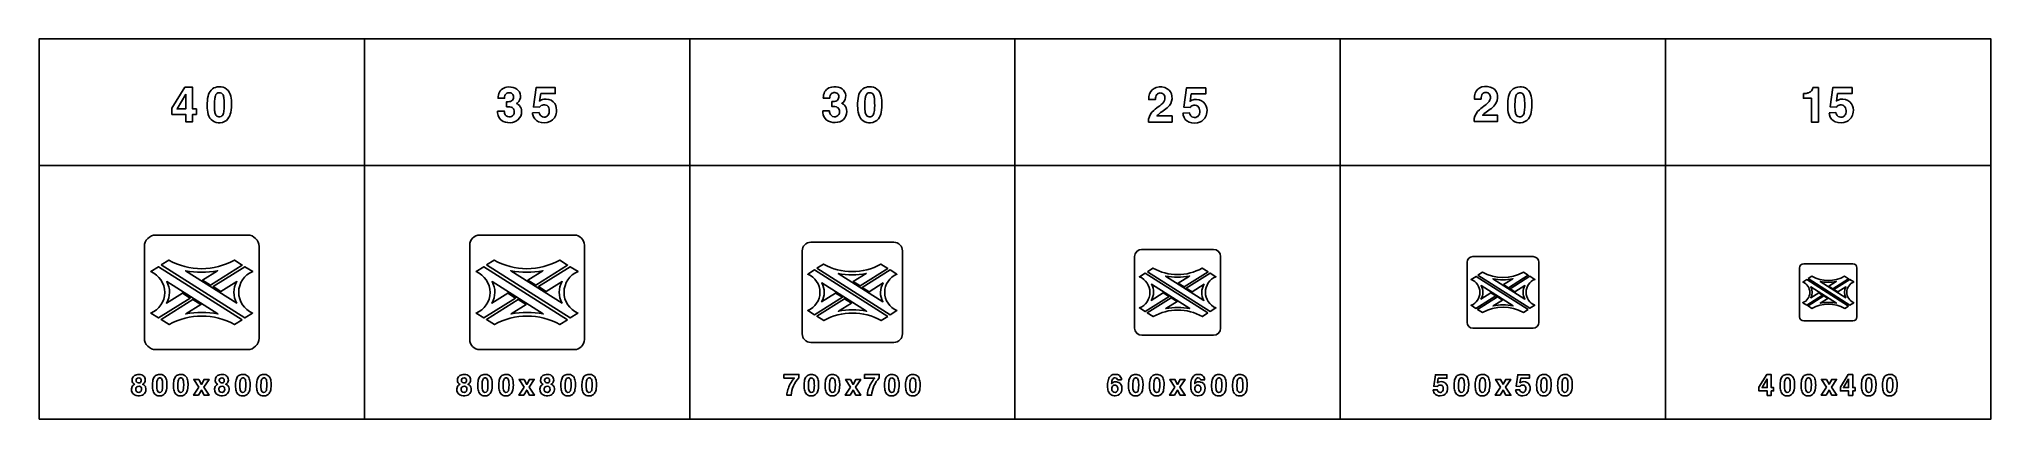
# Model space of a CAD drawing. Extents: x 0 to 13620, y 0 to 2655.
import ezdxf

# ---------------------------------------------------------------- set-up
doc = ezdxf.new("R2010")
doc.units = 0
doc.header["$MEASUREMENT"] = 0

msp = doc.modelspace()

# ---------------------------------------------------------------- linework, layer by layer
for points in [[(0, 1770), (2270, 1770), (2270, 2655), (0, 2655)], [(2270, 1770), (4540, 1770), (4540, 2655), (2270, 2655)], [(4540, 1770), (6810, 1770), (6810, 2655), (4540, 2655)], [(6810, 1770), (9080, 1770), (9080, 2655), (6810, 2655)], [(9080, 1770), (11350, 1770), (11350, 2655), (9080, 2655)], [(11350, 1770), (13620, 1770), (13620, 2655), (11350, 2655)], [(927.496, 2171.35), (1017.9, 2317.79), (1070.98, 2317.79), (1070.98, 2166.57), (1097.95, 2166.57), (1097.95, 2128.53), (1070.98, 2128.53), (1070.98, 2076.28), (1023.46, 2076.28), (1023.46, 2128.53), (927.496, 2128.53)], [(1023.46, 2269.13), (963.474, 2166.57), (1023.46, 2166.57)], [(0, 0), (2270, 0), (2270, 1770), (0, 1770)], [(2270, 0), (4540, 0), (4540, 1770), (2270, 1770)], [(4540, 0), (6810, 0), (6810, 1770), (4540, 1770)], [(6810, 0), (9080, 0), (9080, 1770), (6810, 1770)], [(9080, 0), (11350, 0), (11350, 1770), (9080, 1770)], [(11350, 0), (13620, 0), (13620, 1770), (11350, 1770)], [(1115.2, 221.769), (1080.08, 276.319), (1114.84, 276.319), (1133.11, 242.267), (1151.83, 276.319), (1185.98, 276.319), (1150.44, 222.29), (1186.95, 166.272), (1152.4, 166.272), (1132.54, 202.362), (1112.14, 166.272), (1077.99, 166.272)], [(3385.19, 221.769), (3350.07, 276.319), (3384.84, 276.319), (3403.11, 242.267), (3421.83, 276.319), (3455.97, 276.319), (3420.43, 222.29), (3456.95, 166.271), (3422.4, 166.271), (3402.54, 202.361), (3382.14, 166.271), (3347.99, 166.271)], [(5662.41, 221.387), (5627.29, 275.936), (5662.06, 275.936), (5680.33, 241.884), (5699.05, 275.936), (5733.19, 275.936), (5697.65, 221.908), (5734.17, 165.889), (5699.62, 165.889), (5679.76, 201.979), (5659.35, 165.889), (5625.21, 165.889)], [(7925.79, 221.523), (7890.67, 276.072), (7925.43, 276.072), (7943.7, 242.02), (7962.42, 276.072), (7996.57, 276.072), (7961.03, 222.044), (7997.54, 166.025), (7962.99, 166.025), (7943.13, 202.115), (7922.73, 166.025), (7888.58, 166.025)], [(10198.2, 221.797), (10163.1, 276.346), (10197.9, 276.346), (10216.2, 242.294), (10234.9, 276.346), (10269, 276.346), (10233.5, 222.318), (10270, 166.299), (10235.4, 166.299), (10215.6, 202.389), (10195.2, 166.299), (10161, 166.299)], [(12001, 222.096), (12055.2, 309.963), (12087.1, 309.963), (12087.1, 219.228), (12103.3, 219.228), (12103.3, 196.409), (12087.1, 196.409), (12087.1, 165.058), (12058.6, 165.058), (12058.6, 196.409), (12001, 196.409)], [(12058.6, 280.769), (12022.6, 219.228), (12058.6, 219.228)], [(12472.5, 221.797), (12437.4, 276.346), (12472.2, 276.346), (12490.5, 242.294), (12509.2, 276.346), (12543.3, 276.346), (12507.8, 222.318), (12544.3, 166.299), (12509.7, 166.299), (12489.9, 202.389), (12469.5, 166.299), (12435.3, 166.299)], [(12569, 222.114), (12623.3, 309.981), (12655.1, 309.981), (12655.1, 219.246), (12671.3, 219.246), (12671.3, 196.427), (12655.1, 196.427), (12655.1, 165.076), (12626.6, 165.076), (12626.6, 196.427), (12569, 196.427)], [(12626.6, 280.787), (12590.6, 219.246), (12626.6, 219.246)]]:
    msp.add_lwpolyline(points, close=True)
for points in [[(1173.29, 2191.65, -0.0563084), (1179.33, 2254.48, -0.130301), (1201.53, 2298.28, -0.174843), (1243.35, 2319.69, -0.147552), (1296.47, 2313.05, -0.192146), (1333.28, 2269.88, -0.0833996), (1342.52, 2212.85, -0.0545507), (1337.51, 2142.08, -0.116773), (1318.43, 2098, -0.221099), (1263.57, 2070.32, -0.162564), (1212.11, 2082.84, -0.174743), (1180.84, 2128.26, -0.0640867), (1173.37, 2186.95)], [(3199.84, 2150.87), (3246.2, 2150.87, 0.0411845), (3248.26, 2135.66, 0.335066), (3278.75, 2110.39, 0.276505), (3310.74, 2124.92, 0.158203), (3316.31, 2145.65, 0.0878221), (3313.34, 2161.57, 0.217575), (3294.82, 2178.43, 0.0882727), (3273.57, 2181.56), (3262.75, 2181.56), (3262.75, 2216.82, 0.0282129), (3282.34, 2217.42, 0.50028), (3309.32, 2262.91, 0.235001), (3290.79, 2277.96, 0.165496), (3265.12, 2275.67, 0.220849), (3250.9, 2259.12, 0.055705), (3248.02, 2240.92), (3203.2, 2240.92, -0.0488003), (3204.97, 2263.51, -0.30773), (3262.59, 2318.01, -0.146685), (3322.07, 2312.08, -0.469869), (3348.61, 2219.31, -0.0891152), (3336.57, 2207.54), (3332.3, 2204.54, -0.0245333), (3343.48, 2198.14, -0.202429), (3365.75, 2161.45, -0.422325), (3303.08, 2072, -0.154301), (3238.98, 2079.19, -0.287878), (3199.96, 2139.89, -0.0143877)], [(3442.43, 2139.57), (3489.39, 2141.35, 0.0452719), (3495.79, 2125.12, 0.0567733), (3500.53, 2118.25, 0.070207), (3504.95, 2114.77, 0.264984), (3540.97, 2112.87, 0.20748), (3558.38, 2135.98, 0.147389), (3557.24, 2174.01, 0.308532), (3527.86, 2195.42, 0.215743), (3498.08, 2185.19, 0.028781), (3492.71, 2178.95), (3450.09, 2180.96), (3467.91, 2315.64), (3601.95, 2315.64), (3601.95, 2273.77), (3501.51, 2273.77), (3492.55, 2221.76, -0.0211252), (3505.46, 2229.3, -0.121371), (3538.8, 2235.15, -0.244671), (3598.59, 2203.2, -0.173069), (3610.16, 2144.07, -0.256779), (3564.98, 2078.08, -0.199585), (3485.44, 2077.01, -0.245625), (3445.16, 2125.91, -0.0170062)], [(5469.08, 2152.29), (5515.45, 2152.29, 0.0411845), (5517.5, 2137.08, 0.335066), (5547.99, 2111.8, 0.276505), (5579.98, 2126.34, 0.158203), (5585.55, 2147.07, 0.0878221), (5582.59, 2162.99, 0.217575), (5564.07, 2179.85, 0.0882727), (5542.82, 2182.97), (5532, 2182.97), (5532, 2218.24, 0.0282129), (5551.59, 2218.83, 0.50028), (5578.56, 2264.33, 0.235001), (5560.04, 2279.38, 0.165496), (5534.37, 2277.09, 0.220849), (5520.15, 2260.54, 0.055705), (5517.27, 2242.33), (5472.44, 2242.33, -0.0488003), (5474.22, 2264.92, -0.30773), (5531.84, 2319.43, -0.146685), (5591.32, 2313.5, -0.469869), (5617.86, 2220.73, -0.0891152), (5605.81, 2208.96), (5601.55, 2205.96, -0.0245333), (5612.72, 2199.56, -0.202429), (5635, 2162.87, -0.422325), (5572.32, 2073.41, -0.154301), (5508.22, 2080.6, -0.287878), (5469.2, 2141.31, -0.0143877)], [(5711.68, 2191.65, -0.0563084), (5717.72, 2254.48, -0.130301), (5739.91, 2298.28, -0.174843), (5781.74, 2319.69, -0.147552), (5834.86, 2313.05, -0.192146), (5871.67, 2269.88, -0.0833996), (5880.91, 2212.85, -0.0545507), (5875.89, 2142.08, -0.116773), (5856.82, 2098, -0.221099), (5801.96, 2070.32, -0.162564), (5750.5, 2082.84, -0.174743), (5719.22, 2128.26, -0.0640867), (5711.76, 2186.95)], [(7741.06, 2074.79, -0.0640343), (7742.32, 2095.72, -0.161687), (7778.14, 2156.27, -0.0283718), (7819.97, 2188.65, 0.0545111), (7840.86, 2206.58, 0.192461), (7855.83, 2246.12, 0.234238), (7842.24, 2272.5, 0.196223), (7816.93, 2277.28, 0.252425), (7795.01, 2260.1, 0.0856617), (7790.86, 2243.08, 0.0202329), (7790.15, 2231.39), (7743.51, 2231.39, -0.0983795), (7749.55, 2272.7, -0.245047), (7795.72, 2315.83, -0.207102), (7872.69, 2307.49, -0.233443), (7905.15, 2255.16, -0.20961), (7886.99, 2190.98, -0.0785124), (7853.06, 2159.51, 0.0107372), (7817.24, 2133.72, 0.0665092), (7801.37, 2117.68), (7905.86, 2117.68), (7905.86, 2074.79)], [(10012.9, 2078.85, -0.0640343), (10014.2, 2099.78, -0.161687), (10050, 2160.33, -0.0283718), (10091.8, 2192.71, 0.0545111), (10112.7, 2210.64, 0.192461), (10127.7, 2250.18, 0.234238), (10114.1, 2276.56, 0.196223), (10088.8, 2281.34, 0.252425), (10066.8, 2264.16, 0.0856617), (10062.7, 2247.14, 0.0202329), (10062, 2235.45), (10015.3, 2235.45, -0.0983795), (10021.4, 2276.76, -0.245047), (10067.6, 2319.89, -0.207102), (10144.5, 2311.55, -0.233443), (10177, 2259.22, -0.20961), (10158.8, 2195.04, -0.0785124), (10124.9, 2163.57, 0.0107372), (10089.1, 2137.78, 0.0665092), (10073.2, 2121.74), (10177.7, 2121.74), (10177.7, 2078.85)], [(10247.9, 2191.49, -0.0563084), (10253.9, 2254.33, -0.130301), (10276.1, 2298.12, -0.174843), (10317.9, 2319.53, -0.147552), (10371, 2312.9, -0.192146), (10407.8, 2269.73, -0.0833996), (10417.1, 2212.7, -0.0545507), (10412.1, 2141.92, -0.116773), (10393, 2097.85, -0.221099), (10338.1, 2070.16, -0.162564), (10286.7, 2082.68, -0.174743), (10255.4, 2128.1, -0.0640867), (10247.9, 2186.79)], [(12310.9, 2274.45), (12324.1, 2274.45, 0.0261527), (12330.1, 2275.12, 0.0824327), (12354.9, 2282.34, 0.211118), (12374.9, 2306.08, 0.0230957), (12377.6, 2315.99), (12415.7, 2315.99), (12415.7, 2074.01), (12367.1, 2074.01), (12367.1, 2241.03), (12310.9, 2241.03)], [(1224.67, 2161.12, 0.0124589), (1225.19, 2154.8, 0.0668192), (1230.8, 2129.4, 0.615362), (1281.7, 2123.79, 0.0726881), (1287.15, 2136.83, 0.0588562), (1291.85, 2174.11, 0.0389037), (1290.23, 2241.09, 0.084671), (1283.64, 2264.43, 0.156013), (1272.18, 2276.6, 0.143208), (1256.47, 2279.56, 0.172584), (1240.71, 2273.36, 0.132565), (1230.76, 2257.8, 0.0498315), (1226.21, 2236.08, 0.0368731)], [(5763.06, 2161.12, 0.0124589), (5763.57, 2154.8, 0.0668192), (5769.18, 2129.4, 0.615362), (5820.09, 2123.79, 0.0726881), (5825.54, 2136.83, 0.0588562), (5830.24, 2174.11, 0.0389037), (5828.62, 2241.09, 0.084671), (5822.02, 2264.43, 0.156013), (5810.57, 2276.6, 0.143208), (5794.85, 2279.56, 0.172584), (5779.09, 2273.36, 0.132565), (5769.14, 2257.8, 0.0498315), (5764.6, 2236.08, 0.0368731)], [(7981.21, 2136.73), (8028.17, 2138.5, 0.0452719), (8034.56, 2122.27, 0.0567733), (8039.3, 2115.4, 0.070207), (8043.73, 2111.92, 0.264984), (8079.74, 2110.03, 0.20748), (8097.16, 2133.13, 0.147389), (8096.02, 2171.17, 0.308532), (8066.63, 2192.57, 0.215743), (8036.85, 2182.34, 0.028781), (8031.48, 2176.1), (7988.87, 2178.12), (8006.68, 2312.79), (8140.72, 2312.79), (8140.72, 2270.93), (8040.29, 2270.93), (8031.33, 2218.92, -0.0211252), (8044.24, 2226.46, -0.121371), (8077.57, 2232.3, -0.244671), (8137.37, 2200.35, -0.173069), (8148.94, 2141.23, -0.256779), (8103.76, 2075.23, -0.199585), (8024.22, 2074.17, -0.245625), (7983.93, 2123.06, -0.0170062)], [(10299.2, 2160.96, 0.0124589), (10299.8, 2154.64, 0.0668192), (10305.4, 2129.25, 0.615362), (10356.3, 2123.64, 0.0726881), (10361.7, 2136.67, 0.0588562), (10366.4, 2173.95, 0.0389037), (10364.8, 2240.94, 0.084671), (10358.2, 2264.28, 0.156013), (10346.8, 2276.44, 0.143208), (10331, 2279.4, 0.172584), (10315.3, 2273.2, 0.132565), (10305.3, 2257.64, 0.0498315), (10300.8, 2235.92, 0.0368731)], [(12491, 2139), (12538, 2140.78, 0.0452719), (12544.4, 2124.55, 0.0567733), (12549.1, 2117.67, 0.070207), (12553.5, 2114.2, 0.264984), (12589.6, 2112.3, 0.20748), (12607, 2135.41, 0.147389), (12605.8, 2173.44, 0.308532), (12576.4, 2194.85, 0.215743), (12546.7, 2184.62, 0.028781), (12541.3, 2178.38), (12498.7, 2180.39), (12516.5, 2315.07), (12650.5, 2315.07), (12650.5, 2273.2), (12550.1, 2273.2), (12541.1, 2221.19, -0.0211252), (12554.1, 2228.73, -0.121371), (12587.4, 2234.58, -0.244671), (12647.2, 2202.63, -0.173069), (12658.8, 2143.5, -0.256779), (12613.6, 2077.51, -0.199585), (12534, 2076.44, -0.245625), (12493.7, 2125.34, -0.0170062)], [(815, 485), (1455, 485, 0.414213), (1535, 565), (1535, 1205, 0.414213), (1455, 1285), (815, 1285, 0.414213), (735, 1205), (735, 565, 0.414213)], [(3075, 485), (3735, 485, 0.414213), (3805, 555), (3805, 1215, 0.414213), (3735, 1285), (3075, 1285, 0.414213), (3005, 1215), (3005, 555, 0.414213)], [(5385, 535), (5965, 535, 0.414213), (6025, 595), (6025, 1175, 0.414213), (5965, 1235), (5385, 1235, 0.414213), (5325, 1175), (5325, 595, 0.414213)], [(852.899, 1077.29), (905.321, 1110.21, 0.261607), (1363, 1110.19), (1417.86, 1075.71), (1196.3, 936.05), (1141.02, 970.769), (1246.2, 1035.95, -0.0948198), (1022.02, 1035.95), (1379.36, 810.409, -0.274625), (1380.72, 959.868), (1269.04, 890.349), (1214.36, 924.669), (1436.54, 1064.03), (1490.76, 1030.07, 0.672708), (1490.22, 740.569), (1435.92, 706.608)], [(3122.9, 1077.29), (3175.32, 1110.21, 0.261607), (3633, 1110.19), (3687.86, 1075.71), (3466.3, 936.05), (3411.02, 970.769), (3516.2, 1035.95, -0.0948198), (3292.02, 1035.95), (3649.36, 810.409, -0.274625), (3650.72, 959.868), (3539.04, 890.349), (3484.36, 924.669), (3706.54, 1064.03), (3760.76, 1030.07, 0.672708), (3760.22, 740.569), (3705.92, 706.608)], [(7695, 585), (8195, 585, 0.414213), (8245, 635), (8245, 1135, 0.414213), (8195, 1185), (7695, 1185, 0.414213), (7645, 1135), (7645, 635, 0.414213)], [(10005, 635), (10425, 635, 0.414213), (10465, 675), (10465, 1095, 0.414213), (10425, 1135), (10005, 1135, 0.414213), (9965, 1095), (9965, 675, 0.414213)], [(1417.12, 692.71), (1364.68, 659.79, 0.261607), (907.02, 659.81), (852.161, 694.29), (1073.72, 833.948), (1128.98, 799.23), (1023.8, 734.05, -0.0948198), (1247.98, 734.05), (890.661, 959.589, -0.274625), (889.301, 810.15), (1000.98, 879.65), (1055.66, 845.329), (833.481, 705.97), (779.239, 739.929, 0.672708), (779.782, 1029.43), (834.079, 1063.39)], [(3687.12, 692.71), (3634.68, 659.79, 0.261607), (3177.02, 659.81), (3122.16, 694.29), (3343.72, 833.948), (3398.98, 799.23), (3293.8, 734.05, -0.0948198), (3517.98, 734.05), (3160.66, 959.589, -0.274625), (3159.3, 810.15), (3270.98, 879.65), (3325.66, 845.329), (3103.48, 705.97), (3049.24, 739.929, 0.672708), (3049.78, 1029.43), (3104.08, 1063.39)], [(5921.86, 716.746), (5875.97, 687.941, 0.261607), (5475.52, 687.958), (5427.52, 718.129), (5621.38, 840.33), (5669.73, 809.951), (5577.7, 752.919, -0.0948198), (5773.86, 752.919), (5461.2, 950.265, -0.274625), (5460.01, 819.506), (5557.73, 880.318), (5605.58, 850.288), (5411.17, 728.349), (5363.71, 758.063, 0.672708), (5364.18, 1011.38), (5411.69, 1041.09)], [(5428.16, 1053.25), (5474.03, 1082.06, 0.261607), (5874.5, 1082.04), (5922.5, 1051.87), (5728.64, 929.669), (5680.27, 960.048), (5772.3, 1017.08, -0.0948198), (5576.14, 1017.08), (5888.81, 819.733, -0.274625), (5890.01, 950.51), (5792.29, 889.68), (5744.44, 919.71), (5938.85, 1041.65), (5986.29, 1011.94, 0.672708), (5985.82, 758.623), (5938.31, 728.907)], [(8156.59, 740.783), (8117.26, 716.093, 0.261607), (7774.01, 716.107), (7732.87, 741.968), (7899.04, 846.711), (7940.49, 820.672), (7861.6, 771.788, -0.0948198), (8029.74, 771.788), (7761.75, 940.942, -0.274625), (7760.73, 828.862), (7844.49, 880.987), (7885.5, 855.247), (7718.86, 750.727), (7678.18, 776.197, 0.672708), (7678.59, 993.322), (7719.31, 1018.79)], [(7733.42, 1029.22), (7772.74, 1053.91, 0.261607), (8116, 1053.89), (8157.14, 1028.03), (7990.98, 923.288), (7949.51, 949.327), (8028.4, 998.211, -0.0948198), (7860.26, 998.211), (8128.27, 829.057, -0.274625), (8129.29, 941.151), (8045.53, 889.012), (8004.52, 914.752), (8171.16, 1019.27), (8211.82, 993.802, 0.672708), (8211.42, 776.677), (8170.69, 751.206)], [(10391.3, 764.819), (10358.6, 744.244, 0.261607), (10072.5, 744.256), (10038.2, 765.806), (10176.7, 853.093), (10211.2, 831.393), (10145.5, 790.656, -0.0948198), (10285.6, 790.656), (10062.3, 931.618, -0.274625), (10061.4, 838.218), (10131.2, 881.656), (10165.4, 860.206), (10026.6, 773.106), (9992.65, 794.33, 0.672708), (9992.99, 975.268), (10026.9, 996.494)], [(10038.7, 1005.18), (10071.5, 1025.76, 0.261607), (10357.5, 1025.74), (10391.8, 1004.19), (10253.3, 916.906), (10218.8, 938.605), (10284.5, 979.343, -0.0948198), (10144.4, 979.343), (10367.7, 838.381, -0.274625), (10368.6, 931.793), (10298.8, 888.343), (10264.6, 909.793), (10403.5, 996.893), (10437.4, 975.668, 0.672708), (10437, 794.731), (10403.1, 773.505)], [(12315, 685), (12655, 685, 0.414213), (12685, 715), (12685, 1055, 0.414213), (12655, 1085), (12315, 1085, 0.414213), (12285, 1055), (12285, 715, 0.414213)], [(12626.1, 788.855), (12599.8, 772.395, 0.261607), (12371, 772.405), (12343.6, 789.645), (12454.4, 859.474), (12482, 842.115), (12429.4, 809.525, -0.0948198), (12541.5, 809.525), (12362.8, 922.295, -0.274625), (12362.2, 847.575), (12418, 882.325), (12445.3, 865.165), (12334.2, 795.485), (12307.1, 812.464, 0.672708), (12307.4, 957.214), (12334.5, 974.195)], [(12343.9, 981.145), (12370.2, 997.605, 0.261607), (12599, 997.594), (12626.4, 980.355), (12515.7, 910.525), (12488, 927.884), (12540.6, 960.474, -0.0948198), (12428.5, 960.474), (12607.2, 847.705, -0.274625), (12607.9, 922.434), (12552, 887.674), (12524.7, 904.835), (12635.8, 974.514), (12662.9, 957.535, 0.672708), (12662.6, 812.785), (12635.5, 795.804)], [(667.968, 242.323, -0.0382282), (664.485, 243.627, -0.270406), (649.106, 267.703, -0.377372), (679.437, 309.622, -0.15371), (717.921, 307.513, -0.416366), (738.324, 258.058, -0.173733), (723.774, 243.674), (722.328, 242.987, -0.0479914), (731.997, 238.034, -0.173856), (743.608, 221.873, -0.440125), (712.542, 164.243, -0.184), (667.115, 168.106, -0.410286), (649.627, 226.897, -0.151435), (664.035, 240.357)], [(677.305, 267.821, 0.0587981), (678.182, 263.887, 0.18403), (685.267, 254.717, 0.217144), (702.684, 253.485, 0.192437), (710.883, 260.57, 0.157808), (712.542, 273.982, 0.166677), (707.968, 282.821, 0.173614), (695.954, 287.323, 0.2359), (681.002, 280.902, 0.184791)], [(791.138, 234.258, -0.0563084), (794.763, 271.959, -0.130301), (808.081, 298.238, -0.174843), (833.176, 311.082, -0.147552), (865.048, 307.101, -0.192146), (887.133, 281.201, -0.0833996), (892.678, 246.983, -0.0545507), (889.668, 204.518, -0.116773), (878.223, 178.073, -0.221099), (845.308, 161.461, -0.162564), (814.432, 168.973, -0.174743), (795.664, 196.224, -0.0640867), (791.185, 231.438)], [(821.967, 215.94, 0.0124589), (822.275, 212.149, 0.0668192), (825.64, 196.912, 0.615362), (856.185, 193.547, 0.0726881), (859.455, 201.367, 0.0588562), (862.275, 223.736, 0.0389037), (861.304, 263.926, 0.084671), (857.346, 277.93, 0.156013), (850.474, 285.229, 0.143208), (841.043, 287.006, 0.172584), (831.588, 283.286, 0.132565), (825.616, 273.949, 0.0498315), (822.891, 260.916, 0.0368731)], [(937.884, 234.249, -0.0563084), (941.509, 271.95, -0.130301), (954.827, 298.23, -0.174843), (979.922, 311.073, -0.147552), (1011.79, 307.092, -0.192146), (1033.88, 281.192, -0.0833996), (1039.42, 246.974, -0.0545507), (1036.41, 204.509, -0.116773), (1024.97, 178.064, -0.221099), (992.054, 161.452, -0.162564), (961.178, 168.964, -0.174743), (942.41, 196.215, -0.0640867), (937.931, 231.429)], [(968.713, 215.931, 0.0124589), (969.021, 212.14, 0.0668192), (972.386, 196.903, 0.615362), (1002.93, 193.538, 0.0726881), (1006.2, 201.358, 0.0588562), (1009.02, 223.727, 0.0389037), (1008.05, 263.917, 0.084671), (1004.09, 277.922, 0.156013), (997.22, 285.22, 0.143208), (987.789, 286.997, 0.172584), (978.334, 283.277, 0.132565), (972.363, 273.94, 0.0498315), (969.637, 260.907, 0.0368731)], [(1248.01, 242.296, -0.0382282), (1244.53, 243.599, -0.270406), (1229.15, 267.675, -0.377372), (1259.48, 309.594, -0.15371), (1297.96, 307.485, -0.416366), (1318.36, 258.03, -0.173733), (1303.82, 243.646), (1302.37, 242.959, -0.0479914), (1312.04, 238.007, -0.173856), (1323.65, 221.846, -0.440125), (1292.58, 164.215, -0.184), (1247.16, 168.078, -0.410286), (1229.67, 226.869, -0.151435), (1244.08, 240.329)], [(1257.35, 267.793, 0.0587981), (1258.22, 263.86, 0.18403), (1265.31, 254.689, 0.217144), (1282.72, 253.457, 0.192437), (1290.92, 260.542, 0.157808), (1292.58, 273.955, 0.166677), (1288.01, 282.793, 0.173614), (1276, 287.296, 0.2359), (1261.04, 280.874, 0.184791)], [(1371.18, 234.284, -0.0563084), (1374.8, 271.986, -0.130301), (1388.12, 298.265, -0.174843), (1413.22, 311.109, -0.147552), (1445.09, 307.128, -0.192146), (1467.17, 281.228, -0.0833996), (1472.72, 247.01, -0.0545507), (1469.71, 204.545, -0.116773), (1458.26, 178.1, -0.221099), (1425.35, 161.488, -0.162564), (1394.47, 169, -0.174743), (1375.71, 196.251, -0.0640867), (1371.23, 231.465)], [(1402.01, 215.967, 0.0124589), (1402.32, 212.175, 0.0668192), (1405.68, 196.939, 0.615362), (1436.23, 193.574, 0.0726881), (1439.5, 201.394, 0.0588562), (1442.32, 223.763, 0.0389037), (1441.34, 263.953, 0.084671), (1437.39, 277.957, 0.156013), (1430.52, 285.256, 0.143208), (1421.08, 287.033, 0.172584), (1411.63, 283.313, 0.132565), (1405.66, 273.976, 0.0498315), (1402.93, 260.943, 0.0368731)], [(1517.93, 234.312, -0.0563084), (1521.55, 272.013, -0.130301), (1534.87, 298.293, -0.174843), (1559.96, 311.136, -0.147552), (1591.83, 307.155, -0.192146), (1613.92, 281.255, -0.0833996), (1619.47, 247.037, -0.0545507), (1616.46, 204.573, -0.116773), (1605.01, 178.127, -0.221099), (1572.1, 161.516, -0.162564), (1541.22, 169.028, -0.174743), (1522.45, 196.279, -0.0640867), (1517.97, 231.492)], [(1548.75, 215.994, 0.0124589), (1549.06, 212.203, 0.0668192), (1552.43, 196.966, 0.615362), (1582.97, 193.601, 0.0726881), (1586.24, 201.421, 0.0588562), (1589.06, 223.791, 0.0389037), (1588.09, 263.98, 0.084671), (1584.13, 277.985, 0.156013), (1577.26, 285.283, 0.143208), (1567.83, 287.061, 0.172584), (1558.38, 283.34, 0.132565), (1552.4, 274.004, 0.0498315), (1549.68, 260.971, 0.0368731)], [(2937.96, 242.323, -0.0382282), (2934.48, 243.627, -0.270406), (2919.1, 267.702, -0.377372), (2949.43, 309.622, -0.15371), (2987.91, 307.513, -0.416366), (3008.32, 258.058, -0.173733), (2993.77, 243.674), (2992.32, 242.987, -0.0479914), (3001.99, 238.034, -0.173856), (3013.6, 221.873, -0.440125), (2982.54, 164.243, -0.184), (2937.11, 168.105, -0.410286), (2919.62, 226.897, -0.151435), (2934.03, 240.357)], [(2947.3, 267.821, 0.0587981), (2948.18, 263.887, 0.18403), (2955.26, 254.717, 0.217144), (2972.68, 253.485, 0.192437), (2980.88, 260.57, 0.157808), (2982.54, 273.982, 0.166677), (2977.96, 282.821, 0.173614), (2965.95, 287.323, 0.2359), (2951, 280.902, 0.184791)], [(3061.13, 234.257, -0.0563084), (3064.76, 271.959, -0.130301), (3078.07, 298.238, -0.174843), (3103.17, 311.082, -0.147552), (3135.04, 307.101, -0.192146), (3157.13, 281.2, -0.0833996), (3162.67, 246.982, -0.0545507), (3159.66, 204.518, -0.116773), (3148.22, 178.073, -0.221099), (3115.3, 161.461, -0.162564), (3084.43, 168.973, -0.174743), (3065.66, 196.224, -0.0640867), (3061.18, 231.437)], [(3091.96, 215.94, 0.0124589), (3092.27, 212.148, 0.0668192), (3095.63, 196.911, 0.615362), (3126.18, 193.546, 0.0726881), (3129.45, 201.366, 0.0588562), (3132.27, 223.736, 0.0389037), (3131.3, 263.926, 0.084671), (3127.34, 277.93, 0.156013), (3120.47, 285.229, 0.143208), (3111.04, 287.006, 0.172584), (3101.58, 283.286, 0.132565), (3095.61, 273.949, 0.0498315), (3092.89, 260.916, 0.0368731)], [(3207.88, 234.248, -0.0563084), (3211.5, 271.95, -0.130301), (3224.82, 298.229, -0.174843), (3249.92, 311.073, -0.147552), (3281.79, 307.092, -0.192146), (3303.87, 281.192, -0.0833996), (3309.42, 246.974, -0.0545507), (3306.41, 204.509, -0.116773), (3294.96, 178.064, -0.221099), (3262.05, 161.452, -0.162564), (3231.17, 168.964, -0.174743), (3212.4, 196.215, -0.0640867), (3207.93, 231.428)], [(3238.71, 215.931, 0.0124589), (3239.02, 212.139, 0.0668192), (3242.38, 196.902, 0.615362), (3272.93, 193.537, 0.0726881), (3276.2, 201.357, 0.0588562), (3279.01, 223.727, 0.0389037), (3278.04, 263.917, 0.084671), (3274.09, 277.921, 0.156013), (3267.21, 285.22, 0.143208), (3257.78, 286.997, 0.172584), (3248.33, 283.277, 0.132565), (3242.36, 273.94, 0.0498315), (3239.63, 260.907, 0.0368731)], [(3518, 242.296, -0.0382282), (3514.52, 243.599, -0.270406), (3499.14, 267.675, -0.377372), (3529.47, 309.594, -0.15371), (3567.96, 307.485, -0.416366), (3588.36, 258.03, -0.173733), (3573.81, 243.646), (3572.36, 242.959, -0.0479914), (3582.03, 238.007, -0.173856), (3593.64, 221.845, -0.440125), (3562.58, 164.215, -0.184), (3517.15, 168.078, -0.410286), (3499.66, 226.869, -0.151435), (3514.07, 240.329)], [(3527.34, 267.793, 0.0587981), (3528.22, 263.86, 0.18403), (3535.3, 254.689, 0.217144), (3552.72, 253.457, 0.192437), (3560.92, 260.542, 0.157808), (3562.58, 273.954, 0.166677), (3558, 282.793, 0.173614), (3545.99, 287.296, 0.2359), (3531.04, 280.874, 0.184791)], [(3641.17, 234.284, -0.0563084), (3644.8, 271.986, -0.130301), (3658.12, 298.265, -0.174843), (3683.21, 311.109, -0.147552), (3715.08, 307.128, -0.192146), (3737.17, 281.227, -0.0833996), (3742.71, 247.009, -0.0545507), (3739.7, 204.545, -0.116773), (3728.26, 178.099, -0.221099), (3695.34, 161.488, -0.162564), (3664.47, 169, -0.174743), (3645.7, 196.251, -0.0640867), (3641.22, 231.464)], [(3672, 215.967, 0.0124589), (3672.31, 212.175, 0.0668192), (3675.68, 196.938, 0.615362), (3706.22, 193.573, 0.0726881), (3709.49, 201.393, 0.0588562), (3712.31, 223.763, 0.0389037), (3711.34, 263.953, 0.084671), (3707.38, 277.957, 0.156013), (3700.51, 285.256, 0.143208), (3691.08, 287.033, 0.172584), (3681.62, 283.313, 0.132565), (3675.65, 273.976, 0.0498315), (3672.93, 260.943, 0.0368731)], [(3787.92, 234.312, -0.0563084), (3791.54, 272.013, -0.130301), (3804.86, 298.293, -0.174843), (3829.96, 311.136, -0.147552), (3861.83, 307.155, -0.192146), (3883.91, 281.255, -0.0833996), (3889.46, 247.037, -0.0545507), (3886.45, 204.572, -0.116773), (3875, 178.127, -0.221099), (3842.09, 161.515, -0.162564), (3811.21, 169.027, -0.174743), (3792.45, 196.278, -0.0640867), (3787.97, 231.492)], [(3818.75, 215.994, 0.0124589), (3819.06, 212.203, 0.0668192), (3822.42, 196.966, 0.615362), (3852.97, 193.601, 0.0726881), (3856.24, 201.421, 0.0588562), (3859.06, 223.79, 0.0389037), (3858.08, 263.98, 0.084671), (3854.13, 277.985, 0.156013), (3847.26, 285.283, 0.143208), (3837.82, 287.06, 0.172584), (3828.37, 283.34, 0.132565), (3822.4, 274.004, 0.0498315), (3819.67, 260.97, 0.0368731)], [(5197.97, 311.538), (5301.72, 311.538), (5301.72, 287.747, 0.17337), (5248.52, 165.709), (5218.19, 165.709, -0.0554097), (5224.99, 205.33, -0.10295), (5266.79, 281.111), (5270.2, 285.353), (5197.97, 285.353)], [(5338.35, 233.875, -0.0563084), (5341.98, 271.576, -0.130301), (5355.29, 297.856, -0.174843), (5380.39, 310.699, -0.147552), (5412.26, 306.718, -0.192146), (5434.35, 280.818, -0.0833996), (5439.89, 246.6, -0.0545507), (5436.88, 204.136, -0.116773), (5425.44, 177.69, -0.221099), (5392.52, 161.079, -0.162564), (5361.65, 168.591, -0.174743), (5342.88, 195.842, -0.0640867), (5338.4, 231.055)], [(5369.18, 215.557, 0.0124589), (5369.49, 211.766, 0.0668192), (5372.85, 196.529, 0.615362), (5403.4, 193.164, 0.0726881), (5406.67, 200.984, 0.0588562), (5409.49, 223.354, 0.0389037), (5408.52, 263.543, 0.084671), (5404.56, 277.548, 0.156013), (5397.69, 284.846, 0.143208), (5388.26, 286.624, 0.172584), (5378.8, 282.903, 0.132565), (5372.83, 273.567, 0.0498315), (5370.1, 260.534, 0.0368731)], [(5485.1, 233.866, -0.0563084), (5488.72, 271.567, -0.130301), (5502.04, 297.847, -0.174843), (5527.14, 310.69, -0.147552), (5559.01, 306.709, -0.192146), (5581.09, 280.809, -0.0833996), (5586.64, 246.591, -0.0545507), (5583.63, 204.127, -0.116773), (5572.18, 177.681, -0.221099), (5539.27, 161.07, -0.162564), (5508.39, 168.582, -0.174743), (5489.62, 195.833, -0.0640867), (5485.14, 231.046)], [(5515.93, 215.548, 0.0124589), (5516.23, 211.757, 0.0668192), (5519.6, 196.52, 0.615362), (5550.14, 193.155, 0.0726881), (5553.41, 200.975, 0.0588562), (5556.23, 223.345, 0.0389037), (5555.26, 263.534, 0.084671), (5551.31, 277.539, 0.156013), (5544.43, 284.837, 0.143208), (5535, 286.615, 0.172584), (5525.55, 282.894, 0.132565), (5519.58, 273.558, 0.0498315), (5516.85, 260.525, 0.0368731)], [(5759.16, 311.51), (5862.9, 311.51), (5862.9, 287.719, 0.17337), (5809.7, 165.681), (5779.37, 165.681, -0.0554097), (5786.17, 205.302, -0.10295), (5827.97, 281.084), (5831.39, 285.325), (5759.16, 285.325)], [(5899.54, 233.902, -0.0563084), (5903.16, 271.603, -0.130301), (5916.48, 297.883, -0.174843), (5941.57, 310.726, -0.147552), (5973.45, 306.745, -0.192146), (5995.53, 280.845, -0.0833996), (6001.08, 246.627, -0.0545507), (5998.07, 204.162, -0.116773), (5986.62, 177.717, -0.221099), (5953.71, 161.106, -0.162564), (5922.83, 168.618, -0.174743), (5904.06, 195.869, -0.0640867), (5899.58, 231.082)], [(5930.36, 215.584, 0.0124589), (5930.67, 211.793, 0.0668192), (5934.04, 196.556, 0.615362), (5964.58, 193.191, 0.0726881), (5967.85, 201.011, 0.0588562), (5970.67, 223.381, 0.0389037), (5969.7, 263.57, 0.084671), (5965.74, 277.575, 0.156013), (5958.87, 284.873, 0.143208), (5949.44, 286.651, 0.172584), (5939.99, 282.93, 0.132565), (5934.01, 273.594, 0.0498315), (5931.29, 260.561, 0.0368731)], [(6046.28, 233.929, -0.0563084), (6049.91, 271.631, -0.130301), (6063.22, 297.91, -0.174843), (6088.32, 310.754, -0.147552), (6120.19, 306.773, -0.192146), (6142.28, 280.872, -0.0833996), (6147.82, 246.654, -0.0545507), (6144.81, 204.19, -0.116773), (6133.37, 177.744, -0.221099), (6100.45, 161.133, -0.162564), (6069.58, 168.645, -0.174743), (6050.81, 195.896, -0.0640867), (6046.33, 231.109)], [(6077.11, 215.612, 0.0124589), (6077.42, 211.82, 0.0668192), (6080.78, 196.583, 0.615362), (6111.33, 193.218, 0.0726881), (6114.6, 201.038, 0.0588562), (6117.42, 223.408, 0.0389037), (6116.45, 263.597, 0.084671), (6112.49, 277.602, 0.156013), (6105.62, 284.901, 0.143208), (6096.19, 286.678, 0.172584), (6086.73, 282.958, 0.132565), (6080.76, 273.621, 0.0498315), (6078.04, 260.588, 0.0368731)], [(7553.86, 273.901), (7525.61, 273.901, 0.0333099), (7523.62, 279.233, 0.308433), (7507.89, 287.93, 0.256298), (7491.16, 277.717, 0.0718547), (7486.8, 266.674, 0.0422837), (7483.79, 247.859, -0.0343264), (7495.07, 255.821, -0.198215), (7524.83, 258.546, -0.294049), (7555.09, 226.603, -0.195966), (7547.53, 181.769, -0.251599), (7509.24, 161.911, -0.162734), (7477.67, 171.224, -0.142524), (7461.25, 194.636, -0.0867955), (7455.85, 229.162, -0.0561633), (7459.19, 267.835, -0.143087), (7476.02, 299.778, -0.165016), (7500.4, 311.366, -0.137094), (7531.63, 307.598, -0.238813), (7552.18, 282.1, -0.0169871)], [(7601.73, 234.02, -0.0563084), (7605.35, 271.721, -0.130301), (7618.67, 298.001, -0.174843), (7643.77, 310.845, -0.147552), (7675.64, 306.864, -0.192146), (7697.72, 280.963, -0.0833996), (7703.27, 246.745, -0.0545507), (7700.26, 204.281, -0.116773), (7688.81, 177.835, -0.221099), (7655.9, 161.224, -0.162564), (7625.02, 168.736, -0.174743), (7606.25, 195.987, -0.0640867), (7601.78, 231.2)], [(7632.56, 215.702, 0.0124589), (7632.86, 211.911, 0.0668192), (7636.23, 196.674, 0.615362), (7666.77, 193.309, 0.0726881), (7670.05, 201.129, 0.0588562), (7672.86, 223.499, 0.0389037), (7671.89, 263.688, 0.084671), (7667.94, 277.693, 0.156013), (7661.06, 284.992, 0.143208), (7651.63, 286.769, 0.172584), (7642.18, 283.049, 0.132565), (7636.21, 273.712, 0.0498315), (7633.48, 260.679, 0.0368731)], [(7748.47, 234.02, -0.0563084), (7752.1, 271.721, -0.130301), (7765.42, 298.001, -0.174843), (7790.51, 310.845, -0.147552), (7822.38, 306.864, -0.192146), (7844.47, 280.963, -0.0833996), (7850.01, 246.745, -0.0545507), (7847, 204.281, -0.116773), (7835.56, 177.835, -0.221099), (7802.64, 161.224, -0.162564), (7771.77, 168.736, -0.174743), (7753, 195.987, -0.0640867), (7748.52, 231.2)], [(7779.3, 215.702, 0.0124589), (7779.61, 211.911, 0.0668192), (7782.98, 196.674, 0.615362), (7813.52, 193.309, 0.0726881), (7816.79, 201.129, 0.0588562), (7819.61, 223.499, 0.0389037), (7818.64, 263.688, 0.084671), (7814.68, 277.693, 0.156013), (7807.81, 284.992, 0.143208), (7798.38, 286.769, 0.172584), (7788.92, 283.049, 0.132565), (7782.95, 273.712, 0.0498315), (7780.23, 260.679, 0.0368731)], [(8133.77, 273.892), (8105.52, 273.892, 0.0333099), (8103.53, 279.224, 0.308433), (8087.8, 287.92, 0.256298), (8071.07, 277.707, 0.0718547), (8066.71, 266.664, 0.0422837), (8063.7, 247.849, -0.0343264), (8074.98, 255.811, -0.198215), (8104.74, 258.536, -0.294049), (8135, 226.593, -0.195966), (8127.44, 181.759, -0.251599), (8089.15, 161.902, -0.162734), (8057.58, 171.214, -0.142524), (8041.16, 194.627, -0.0867955), (8035.76, 229.153, -0.0561633), (8039.1, 267.826, -0.143087), (8055.93, 299.769, -0.165016), (8080.31, 311.356, -0.137094), (8111.54, 307.589, -0.238813), (8132.09, 282.091, -0.0169871)], [(8181.64, 234.038, -0.0563084), (8185.26, 271.739, -0.130301), (8198.58, 298.019, -0.174843), (8223.68, 310.862, -0.147552), (8255.55, 306.881, -0.192146), (8277.63, 280.981, -0.0833996), (8283.18, 246.763, -0.0545507), (8280.17, 204.298, -0.116773), (8268.72, 177.853, -0.221099), (8235.81, 161.242, -0.162564), (8204.93, 168.754, -0.174743), (8186.16, 196.005, -0.0640867), (8181.69, 231.218)], [(8212.47, 215.72, 0.0124589), (8212.78, 211.929, 0.0668192), (8216.14, 196.692, 0.615362), (8246.69, 193.327, 0.0726881), (8249.96, 201.147, 0.0588562), (8252.78, 223.517, 0.0389037), (8251.8, 263.706, 0.084671), (8247.85, 277.711, 0.156013), (8240.97, 285.009, 0.143208), (8231.54, 286.787, 0.172584), (8222.09, 283.066, 0.132565), (8216.12, 273.73, 0.0498315), (8213.39, 260.697, 0.0368731)], [(8328.38, 234.065, -0.0563084), (8332.01, 271.767, -0.130301), (8345.33, 298.046, -0.174843), (8370.42, 310.89, -0.147552), (8402.29, 306.909, -0.192146), (8424.38, 281.008, -0.0833996), (8429.92, 246.79, -0.0545507), (8426.92, 204.326, -0.116773), (8415.47, 177.88, -0.221099), (8382.55, 161.269, -0.162564), (8351.68, 168.781, -0.174743), (8332.91, 196.032, -0.0640867), (8328.43, 231.245)], [(8359.21, 215.748, 0.0124589), (8359.52, 211.956, 0.0668192), (8362.89, 196.719, 0.615362), (8393.43, 193.354, 0.0726881), (8396.7, 201.174, 0.0588562), (8399.52, 223.544, 0.0389037), (8398.55, 263.733, 0.084671), (8394.59, 277.738, 0.156013), (8387.72, 285.037, 0.143208), (8378.29, 286.814, 0.172584), (8368.83, 283.094, 0.132565), (8362.86, 273.757, 0.0498315), (8360.14, 260.724, 0.0368731)], [(9727.75, 203.882), (9755.92, 204.948, 0.0452719), (9759.76, 195.209, 0.0567733), (9762.6, 191.086, 0.070207), (9765.26, 189, 0.264984), (9786.87, 187.863, 0.20748), (9797.32, 201.726, 0.147389), (9796.63, 224.545, 0.308532), (9779, 237.389, 0.215743), (9761.13, 231.252, 0.028781), (9757.91, 227.507), (9732.34, 228.716), (9743.03, 309.522), (9823.46, 309.522), (9823.46, 284.403), (9763.2, 284.403), (9757.82, 253.195, -0.0211252), (9765.57, 257.721, -0.121371), (9785.57, 261.228, -0.244671), (9821.44, 242.057, -0.173069), (9828.39, 206.583, -0.256779), (9801.28, 166.986, -0.199585), (9753.55, 166.346, -0.245625), (9729.38, 195.683, -0.0170062)], [(9874.18, 234.284, -0.0563084), (9877.8, 271.986, -0.130301), (9891.12, 298.265, -0.174843), (9916.22, 311.109, -0.147552), (9948.09, 307.128, -0.192146), (9970.17, 281.228, -0.0833996), (9975.72, 247.01, -0.0545507), (9972.71, 204.545, -0.116773), (9961.26, 178.1, -0.221099), (9928.35, 161.488, -0.162564), (9897.47, 169, -0.174743), (9878.71, 196.251, -0.0640867), (9874.23, 231.464)], [(9905.01, 215.967, 0.0124589), (9905.32, 212.175, 0.0668192), (9908.68, 196.938, 0.615362), (9939.23, 193.574, 0.0726881), (9942.5, 201.393, 0.0588562), (9945.32, 223.763, 0.0389037), (9944.34, 263.953, 0.084671), (9940.39, 277.957, 0.156013), (9933.52, 285.256, 0.143208), (9924.08, 287.033, 0.172584), (9914.63, 283.313, 0.132565), (9908.66, 273.976, 0.0498315), (9905.93, 260.943, 0.0368731)], [(10020.9, 234.284, -0.0563084), (10024.6, 271.986, -0.130301), (10037.9, 298.265, -0.174843), (10063, 311.109, -0.147552), (10094.8, 307.128, -0.192146), (10116.9, 281.227, -0.0833996), (10122.5, 247.009, -0.0545507), (10119.5, 204.545, -0.116773), (10108, 178.1, -0.221099), (10075.1, 161.488, -0.162564), (10044.2, 169, -0.174743), (10025.5, 196.251, -0.0640867), (10021, 231.465)], [(10051.8, 215.967, 0.0124589), (10052.1, 212.175, 0.0668192), (10055.4, 196.938, 0.615362), (10086, 193.574, 0.0726881), (10089.2, 201.393, 0.0588562), (10092.1, 223.763, 0.0389037), (10091.1, 263.953, 0.084671), (10087.1, 277.957, 0.156013), (10080.3, 285.256, 0.143208), (10070.8, 287.033, 0.172584), (10061.4, 283.313, 0.132565), (10055.4, 273.976, 0.0498315), (10052.7, 260.943, 0.0368731)], [(10303.3, 203.891), (10331.5, 204.957, 0.0452719), (10335.3, 195.218, 0.0567733), (10338.2, 191.095, 0.070207), (10340.8, 189.009, 0.264984), (10362.4, 187.872, 0.20748), (10372.9, 201.735, 0.147389), (10372.2, 224.554, 0.308532), (10354.6, 237.398, 0.215743), (10336.7, 231.261, 0.028781), (10333.5, 227.517), (10307.9, 228.725), (10318.6, 309.531), (10399, 309.531), (10399, 284.412), (10338.8, 284.412), (10333.4, 253.204, -0.0211252), (10341.1, 257.73, -0.121371), (10361.1, 261.237, -0.244671), (10397, 242.066, -0.173069), (10404, 206.592, -0.256779), (10376.8, 166.995, -0.199585), (10329.1, 166.355, -0.245625), (10305, 195.692, -0.0170062)], [(10449.7, 234.285, -0.0563084), (10453.4, 271.986, -0.130301), (10466.7, 298.266, -0.174843), (10491.8, 311.109, -0.147552), (10523.7, 307.128, -0.192146), (10545.7, 281.228, -0.0833996), (10551.3, 247.01, -0.0545507), (10548.3, 204.545, -0.116773), (10536.8, 178.1, -0.221099), (10503.9, 161.488, -0.162564), (10473, 169, -0.174743), (10454.3, 196.251, -0.0640867), (10449.8, 231.465)], [(10480.6, 215.967, 0.0124589), (10480.9, 212.176, 0.0668192), (10484.3, 196.939, 0.615362), (10514.8, 193.574, 0.0726881), (10518.1, 201.394, 0.0588562), (10520.9, 223.763, 0.0389037), (10519.9, 263.953, 0.084671), (10516, 277.958, 0.156013), (10509.1, 285.256, 0.143208), (10499.7, 287.033, 0.172584), (10490.2, 283.313, 0.132565), (10484.2, 273.977, 0.0498315), (10481.5, 260.943, 0.0368731)], [(10596.5, 234.275, -0.0563084), (10600.1, 271.977, -0.130301), (10613.4, 298.256, -0.174843), (10638.5, 311.1, -0.147552), (10670.4, 307.119, -0.192146), (10692.5, 281.219, -0.0833996), (10698, 247.001, -0.0545507), (10695, 204.536, -0.116773), (10683.6, 178.091, -0.221099), (10650.7, 161.479, -0.162564), (10619.8, 168.991, -0.174743), (10601, 196.242, -0.0640867), (10596.5, 231.455)], [(10627.3, 215.958, 0.0124589), (10627.6, 212.166, 0.0668192), (10631, 196.929, 0.615362), (10661.5, 193.565, 0.0726881), (10664.8, 201.384, 0.0588562), (10667.6, 223.754, 0.0389037), (10666.7, 263.944, 0.084671), (10662.7, 277.948, 0.156013), (10655.8, 285.247, 0.143208), (10646.4, 287.024, 0.172584), (10636.9, 283.304, 0.132565), (10631, 273.967, 0.0498315), (10628.2, 260.934, 0.0368731)], [(12148.5, 234.285, -0.0563084), (12152.1, 271.986, -0.130301), (12165.4, 298.266, -0.174843), (12190.5, 311.109, -0.147552), (12222.4, 307.128, -0.192146), (12244.5, 281.228, -0.0833996), (12250, 247.01, -0.0545507), (12247, 204.545, -0.116773), (12235.6, 178.1, -0.221099), (12202.7, 161.489, -0.162564), (12171.8, 169, -0.174743), (12153, 196.252, -0.0640867), (12148.5, 231.465)], [(12179.3, 215.967, 0.0124589), (12179.6, 212.176, 0.0668192), (12183, 196.939, 0.615362), (12213.5, 193.574, 0.0726881), (12216.8, 201.394, 0.0588562), (12219.6, 223.763, 0.0389037), (12218.6, 263.953, 0.084671), (12214.7, 277.958, 0.156013), (12207.8, 285.256, 0.143208), (12198.4, 287.034, 0.172584), (12188.9, 283.313, 0.132565), (12183, 273.977, 0.0498315), (12180.2, 260.943, 0.0368731)], [(12295.2, 234.285, -0.0563084), (12298.9, 271.986, -0.130301), (12312.2, 298.266, -0.174843), (12337.3, 311.109, -0.147552), (12369.1, 307.128, -0.192146), (12391.2, 281.228, -0.0833996), (12396.8, 247.01, -0.0545507), (12393.8, 204.545, -0.116773), (12382.3, 178.1, -0.221099), (12349.4, 161.489, -0.162564), (12318.5, 169.001, -0.174743), (12299.8, 196.252, -0.0640867), (12295.3, 231.465)], [(12326.1, 215.967, 0.0124589), (12326.4, 212.176, 0.0668192), (12329.7, 196.939, 0.615362), (12360.3, 193.574, 0.0726881), (12363.5, 201.394, 0.0588562), (12366.4, 223.763, 0.0389037), (12365.4, 263.953, 0.084671), (12361.4, 277.958, 0.156013), (12354.6, 285.256, 0.143208), (12345.1, 287.034, 0.172584), (12335.7, 283.313, 0.132565), (12329.7, 273.977, 0.0498315), (12327, 260.943, 0.0368731)], [(12716.5, 234.285, -0.0563084), (12720.1, 271.986, -0.130301), (12733.4, 298.265, -0.174843), (12758.5, 311.109, -0.147552), (12790.4, 307.128, -0.192146), (12812.5, 281.228, -0.0833996), (12818, 247.01, -0.0545507), (12815, 204.545, -0.116773), (12803.6, 178.1, -0.221099), (12770.7, 161.488, -0.162564), (12739.8, 169, -0.174743), (12721, 196.251, -0.0640867), (12716.5, 231.465)], [(12747.3, 215.967, 0.0124589), (12747.6, 212.176, 0.0668192), (12751, 196.939, 0.615362), (12781.5, 193.574, 0.0726881), (12784.8, 201.394, 0.0588562), (12787.6, 223.763, 0.0389037), (12786.7, 263.953, 0.084671), (12782.7, 277.957, 0.156013), (12775.8, 285.256, 0.143208), (12766.4, 287.033, 0.172584), (12757, 283.313, 0.132565), (12751, 273.976, 0.0498315), (12748.3, 260.943, 0.0368731)], [(12863.2, 234.275, -0.0563084), (12866.9, 271.977, -0.130301), (12880.2, 298.256, -0.174843), (12905.3, 311.1, -0.147552), (12937.2, 307.119, -0.192146), (12959.2, 281.218, -0.0833996), (12964.8, 247, -0.0545507), (12961.8, 204.536, -0.116773), (12950.3, 178.091, -0.221099), (12917.4, 161.479, -0.162564), (12886.5, 168.991, -0.174743), (12867.8, 196.242, -0.0640867), (12863.3, 231.455)], [(12894.1, 215.958, 0.0124589), (12894.4, 212.166, 0.0668192), (12897.8, 196.929, 0.615362), (12928.3, 193.565, 0.0726881), (12931.6, 201.384, 0.0588562), (12934.4, 223.754, 0.0389037), (12933.4, 263.944, 0.084671), (12929.5, 277.948, 0.156013), (12922.6, 285.247, 0.143208), (12913.2, 287.024, 0.172584), (12903.7, 283.304, 0.132565), (12897.7, 273.967, 0.0498315), (12895, 260.934, 0.0368731)], [(674.84, 207.087, 0.0490068), (675.765, 200.381, 0.121824), (679.864, 191.992, 0.229649), (696.878, 185.641, 0.256774), (712.873, 195.57, 0.178638), (714.674, 215.12, 0.196143), (706.475, 226.186, 0.197496), (689.082, 228.271, 0.222887), (677.163, 219.006, 0.124888)], [(1254.88, 207.059, 0.0490068), (1255.81, 200.353, 0.121824), (1259.91, 191.964, 0.229649), (1276.92, 185.613, 0.256774), (1292.91, 195.542, 0.178638), (1294.72, 215.092, 0.196143), (1286.52, 226.158, 0.197496), (1269.12, 228.244, 0.222887), (1257.2, 218.978, 0.124888)], [(2944.83, 207.086, 0.0490068), (2945.76, 200.38, 0.121824), (2949.86, 191.992, 0.229649), (2966.87, 185.641, 0.256774), (2982.87, 195.57, 0.178638), (2984.67, 215.12, 0.196143), (2976.47, 226.186, 0.197496), (2959.08, 228.271, 0.222887), (2947.16, 219.006, 0.124888)], [(3524.88, 207.059, 0.0490068), (3525.8, 200.352, 0.121824), (3529.9, 191.964, 0.229649), (3546.91, 185.613, 0.256774), (3562.91, 195.542, 0.178638), (3564.71, 215.092, 0.196143), (3556.51, 226.158, 0.197496), (3539.12, 228.244, 0.222887), (3527.2, 218.978, 0.124888)], [(7485.38, 212.1, 0.0641861), (7486.63, 201.84, 0.139351), (7492.27, 191.745, 0.240104), (7510.16, 186.129, 0.267924), (7524.24, 196.247, 0.140614), (7527.13, 216.603, 0.112774), (7523.2, 227.693, 0.271024), (7505.59, 236.271, 0.294594), (7487.58, 224.423, 0.0908659)], [(8065.29, 212.091, 0.0641861), (8066.54, 201.83, 0.139351), (8072.18, 191.736, 0.240104), (8090.07, 186.119, 0.267924), (8104.15, 196.238, 0.140614), (8107.04, 216.593, 0.112774), (8103.11, 227.683, 0.271024), (8085.5, 236.262, 0.294594), (8067.49, 224.413, 0.0908659)]]:
    msp.add_lwpolyline(points, format="xyb", close=True)

doc.saveas('drawing.dxf')
